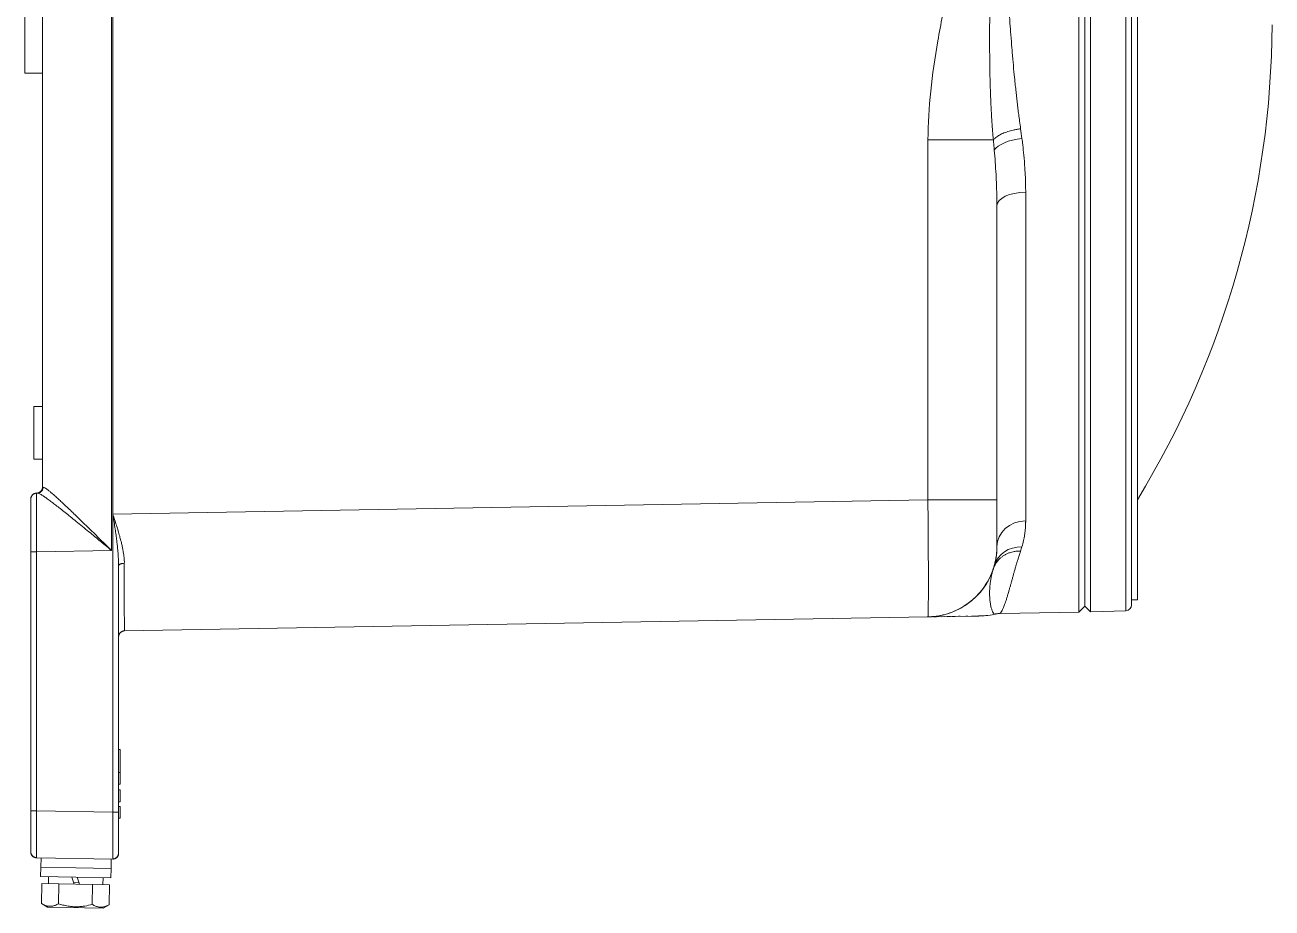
# Model space of a CAD drawing. Header units: millimetres. Extents: x -728 to 992, y -670 to 797.
# Drawn here: x 203.5 to 416.5, y -185.6 to -34.8 of the extents above; entities that cross this region are included whole.
import ezdxf

# ---------------------------------------------------------------- set-up
doc = ezdxf.new("R2010")
doc.units = ezdxf.units.MM
doc.linetypes.add('K5LT_THIN', pattern=[0])

# ---------------------------------------------------------------- blocks, each defined once
blk = doc.blocks.new('U4')
at = {"color": 7, "linetype": 'K5LT_THIN', "lineweight": 18}
for p, q in [((218.52, -169.25), (218.52, 162.25)), ((385.52, -135), (385.52, 135)), ((391.54, 134.84), (391.54, -134.84)), ((384.52, -134.05), (384.52, 134.05)), ((392.52, 133.84), (392.52, -133.84)), ((393.52, 132.97), (393.52, -132.97)), ((218.31, -124.53), (218.31, 124.53)), ((206.52, -113.75), (206.52, 113.75)), ((203.52, -43), (203.52, 43)), ((383.52, -135.07), (383.52, 0)), ((206.52, -43), (203.52, -43)), ((357.73, -54.42), (368.91, -54.42)), ((357.73, -115.89), (357.73, -54.42)), ((374.43, -119.47), (374.43, -63.35)), ((369.52, -115.89), (369.52, -65.69)), ((206.52, -99.97), (205.02, -99.97)), ((205.02, -108.97), (205.02, -99.97)), ((206.52, -108.97), (205.02, -108.97)), ((205.66, -114.75), (205.5, -114.75)), ((205.53, -114.75), (205.66, -114.75)), ((205.53, -114.75), (205.53, -114.75)), ((205.53, -114.75), (205.54, -114.75)), ((206.63, -113.75), (206.52, -113.75)), ((206.52, -113.75), (206.52, -113.75)), ((204.52, -124.75), (204.52, -115.75)), ((204.52, -115.75), (204.52, -124.75)), ((204.52, -124.75), (204.52, -115.75)), ((204.52, -115.75), (204.52, -124.75)), ((204.52, -124.75), (204.52, -115.75)), ((204.52, -124.75), (204.52, -115.75)), ((204.52, -115.75), (204.52, -115.75)), ((204.52, -115.75), (204.52, -115.75)), ((357.73, -115.89), (218.53, -118.32)), ((369.52, -115.89), (357.73, -115.89)), ((369.52, -123.89), (369.52, -115.89)), ((369.52, -115.89), (369.52, -123.89)), ((218.53, -169.25), (218.53, -118.32)), ((205.5, -124.75), (204.52, -124.75)), ((204.52, -169.02), (204.52, -124.75)), ((218.31, -124.53), (205.5, -124.75)), ((205.5, -169.02), (205.5, -124.75)), ((219.52, -139.28), (219.52, -127.15)), ((219.52, -127.15), (219.52, -127.21)), ((219.52, -127.21), (219.52, -127.21)), ((368.91, -127.66), (368.93, -127.59)), ((369.07, -127.15), (369.07, -127.15)), ((383.52, -135.07), (384.52, -134.03)), ((385.52, -135), (384.52, -134.05)), ((393.52, -132.97), (392.52, -133)), ((357.73, -135.89), (220.5, -138.28)), ((357.84, -135.88), (357.73, -135.89)), ((357.73, -135.89), (357.73, -135.89)), ((357.74, -135.89), (357.74, -135.89)), ((365.98, -135.74), (357.83, -135.88)), ((357.84, -135.88), (358.08, -135.88)), ((358.27, -135.88), (358.27, -135.88)), ((358.7, -135.87), (359.19, -135.86)), ((359.42, -135.86), (359.42, -135.86)), ((360.04, -135.85), (360.65, -135.83)), ((361.03, -135.83), (361.57, -135.82)), ((361.81, -135.81), (362.37, -135.8)), ((362.93, -135.79), (363.23, -135.79)), ((364.19, -135.77), (364.53, -135.77)), ((365.18, -135.76), (365.98, -135.74)), ((366.12, -135.74), (365.96, -135.74)), ((383.52, -135.07), (370.05, -135.3)), ((391.54, -134.84), (385.52, -135)), ((220.5, -138.28), (220.5, -138.28)), ((219.52, -139.28), (219.52, -139.25)), ((219.52, -139.28), (219.52, -139.25)), ((219.52, -169.25), (219.52, -139.28)), ((219.52, -158.56), (219.77, -158.56)), ((219.77, -158.56), (219.77, -162.45)), ((204.52, -176.02), (204.52, -162.03)), ((219.52, -176.25), (219.52, -162.25)), ((219.52, -162.45), (219.77, -162.45)), ((219.77, -162.45), (219.77, -164.45)), ((219.52, -164.45), (219.77, -164.45)), ((219.52, -165.45), (219.77, -165.45)), ((219.77, -165.45), (219.77, -167.45)), ((219.52, -167.45), (219.77, -167.45)), ((219.52, -168.25), (219.77, -168.25)), ((219.77, -168.25), (219.77, -170.25)), ((204.52, -169.02), (205.5, -169.02)), ((204.52, -176.02), (204.52, -169.02)), ((204.52, -176.02), (204.52, -169.02)), ((204.52, -169.02), (204.52, -169.02)), ((204.52, -169.02), (204.52, -176.02)), ((204.52, -176.02), (204.52, -169.02)), ((204.52, -169.02), (204.52, -169.02)), ((204.52, -169.02), (204.52, -176.02)), ((218.52, -169.25), (205.5, -169.02)), ((218.52, -177.25), (218.52, -169.25)), ((218.53, -169.25), (218.52, -169.25)), ((219.52, -169.25), (218.53, -169.25)), ((219.52, -169.25), (219.52, -176.25)), ((219.52, -176.25), (219.52, -169.25)), ((219.52, -169.25), (219.52, -170.25)), ((219.52, -170.25), (219.77, -170.25)), ((219.52, -170.25), (219.52, -176.25)), ((219.52, -170.25), (219.52, -176.25)), ((219.52, -170.25), (219.52, -176.25)), ((204.52, -176.03), (204.52, -176.02)), ((204.52, -176.02), (204.52, -176.02)), ((204.52, -176.02), (204.52, -176.02)), ((204.52, -176.02), (204.52, -176.02)), ((219.52, -176.26), (219.52, -176.25)), ((219.52, -176.25), (219.52, -176.25)), ((218.52, -177.25), (205.5, -177.02)), ((205.5, -177.02), (205.5, -177.02)), ((205.5, -177.02), (205.5, -177.02)), ((205.5, -177.02), (205.5, -177.02)), ((206.2, -180.24), (206.23, -178.64)), ((206.23, -178.64), (206.26, -177.04)), ((206.23, -178.64), (212.23, -178.74)), ((206.23, -178.64), (212.23, -178.74)), ((212.23, -178.74), (218.23, -178.85)), ((212.23, -178.74), (218.23, -178.85)), ((218.2, -180.44), (218.23, -178.85)), ((218.23, -178.85), (218.26, -177.25)), ((218.53, -177.25), (218.52, -177.25)), ((218.53, -177.25), (218.54, -177.25)), ((218.53, -177.25), (218.54, -177.25)), ((218.53, -177.25), (218.54, -177.25)), ((218.54, -177.25), (218.54, -177.25)), ((218.54, -177.25), (218.54, -177.25)), ((218.54, -177.25), (218.54, -177.25)), ((206.2, -180.24), (212.2, -180.34)), ((207.53, -181.46), (207.55, -180.26)), ((211.54, -180.33), (211.95, -181.54)), ((212.2, -180.34), (218.2, -180.44)), ((212.43, -180.34), (212.85, -181.55)), ((216.83, -181.62), (216.85, -180.42)), ((206.41, -181.44), (206.35, -184.85)), ((209.29, -181.49), (206.41, -181.44)), ((209.29, -181.49), (209.23, -184.9)), ((215.07, -181.59), (209.29, -181.49)), ((211.87, -181.28), (212.76, -181.3)), ((215.07, -181.59), (215.01, -185)), ((217.95, -181.64), (215.07, -181.59)), ((217.95, -181.64), (217.89, -185.05)), ((206.35, -184.85), (207.36, -185.46)), ((217.89, -185.05), (216.86, -185.62)), ((207.36, -185.46), (216.86, -185.62))]:
    blk.add_line(p, q, dxfattribs=at)
for centre, radius, start, end in [((259.51, -34.07), 157, 328.5984, 359.7444), ((205.52, -115.75), 1, 91, 180), ((205.52, -113.75), 1, 271, 0), ((205.52, -113.75), 1, 271, 279.837), ((357.52, -123.89), 12, 341.676, 0), ((357.52, -123.89), 12, 271, 341.6409), ((357.52, -123.89), 12, 320.3442, 341.6404), ((357.52, -123.89), 12, 341.7106, 344.2291), ((357.52, -123.89), 12, 341.6755, 341.7106), ((357.52, -123.89), 12, 341.6409, 341.676), ((357.52, -123.89), 12, 341.6404, 341.6755), ((357.52, -123.89), 12, 344.9963, 348.4639), ((391.52, -133.84), 1, 271.5, 0), ((220.52, -139.28), 1, 91, 180), ((205.52, -176.02), 1, 180, 268.879), ((218.52, -176.25), 1, 271.121, 0), ((205.52, -176.02), 1, 268.935, 269), ((205.52, -176.02), 1, 268.879, 268.935), ((218.52, -176.25), 1, 271, 271.065), ((218.52, -176.25), 1, 271.065, 271.0885), ((218.52, -176.25), 1, 271.0885, 271.121)]:
    blk.add_arc(centre, radius, start, end, dxfattribs=at)
for centre, major_axis, ratio, start_param, end_param in [((373.88, -56.15), (-4.96, -0.62), 0.399621, 4.680416, 5.982165), ((374.52, -65.69), (-5, 0), 0.468479, 4.729842, 6.283185), ((374.52, -123.89), (-5, 0), 0.883475, 4.729842, 6.283185), ((373.88, -128.51), (-4.81, 1.36), 0.909706, 4.981437, 6.283185)]:
    blk.add_ellipse(centre, major_axis=major_axis, ratio=ratio, start_param=start_param, end_param=end_param, dxfattribs=at)
for points, knots in [([(357.73, -54.42), (357.82, -51.65), (357.92, -48.89), (358.49, -43.25), (358.93, -40.39), (359.92, -34.63), (360.52, -31.71), (361.77, -25.85), (362.49, -22.9), (363.84, -16.96), (364.65, -13.98), (365.85, -7.34), (366.22, -3.67), (366.58, 0)], [0, 0, 0, 0, 0.160716, 0.160716, 0.321432, 0.321432, 0.482149, 0.482149, 0.642865, 0.642865, 0.803581, 0.803581, 1, 1, 1, 1]), ([(368.91, -54.42), (368.88, -54.09), (368.82, -53.45), (368.75, -52.52), (368.69, -51.67), (368.63, -50.77), (368.56, -49.69), (368.5, -48.43), (368.44, -47.12), (368.4, -45.8), (368.35, -44.28), (368.31, -42.44), (368.29, -40.41), (368.27, -38.45), (368.27, -36.6), (368.28, -34.71), (368.3, -32.5), (368.33, -30.11), (368.37, -27.71), (368.42, -25.6), (368.47, -23.61), (368.52, -21.61), (368.58, -19.56), (368.63, -17.72), (368.69, -16.1), (368.73, -14.66), (368.78, -13.23), (368.82, -11.93), (368.86, -10.62), (368.9, -9.28), (368.94, -7.89), (368.97, -6.66), (368.99, -5.62), (369.01, -4.71), (369.03, -3.77), (369.04, -2.79), (369.04, -1.81), (369.05, -0.87), (369.05, -0.28), (369.05, 0)], [0, 0, 0, 0, 0.019555, 0.036849, 0.052313, 0.067287, 0.087126, 0.111783, 0.13594, 0.158335, 0.18396, 0.219694, 0.260327, 0.296995, 0.328621, 0.362464, 0.401655, 0.450458, 0.494669, 0.533917, 0.566552, 0.604328, 0.644425, 0.679268, 0.705643, 0.732646, 0.757683, 0.782536, 0.803256, 0.829362, 0.856531, 0.88084, 0.897573, 0.9143, 0.931345, 0.94957, 0.967978, 0.984764, 1, 1, 1, 1]), ([(373.57, -52.53), (373.51, -52.09), (373.4, -51.28), (373.25, -50.14), (373.11, -49.08), (372.99, -48.04), (372.87, -46.99), (372.75, -45.91), (372.62, -44.68), (372.46, -43.07), (372.27, -41.03), (372.08, -38.76), (371.91, -36.56), (371.73, -34.24), (371.55, -31.73), (371.37, -29.03), (371.21, -26.46), (371.05, -24.01), (370.91, -21.6), (370.78, -19.2), (370.66, -17.03), (370.57, -15.13), (370.49, -13.52), (370.42, -12.08), (370.36, -10.81), (370.31, -9.59), (370.26, -8.44), (370.22, -7.38), (370.19, -6.4), (370.17, -5.47), (370.14, -4.5), (370.12, -3.45), (370.1, -2.3), (370.09, -1.13), (370.09, -0.36), (370.08, 0)], [0, 0, 0, 0, 0.0268623, 0.0506076, 0.0712358, 0.0916497, 0.1125486, 0.1339326, 0.1553192, 0.1848244, 0.2295726, 0.2753475, 0.3184985, 0.3575974, 0.4091067, 0.4627322, 0.5116931, 0.5545284, 0.6011816, 0.6470307, 0.6890103, 0.7219646, 0.752512, 0.7767971, 0.8004664, 0.8226803, 0.8448806, 0.8648801, 0.8823244, 0.8996379, 0.9168209, 0.9364173, 0.9582755, 0.9802237, 0.9999966, 0.9999966, 0.9999966, 0.9999966]), ([(373.57, -52.53), (373.34, -52.55), (372.92, -52.62), (372.34, -52.73), (371.83, -52.86), (371.36, -52.99), (370.92, -53.14), (370.51, -53.31), (370.14, -53.48), (369.8, -53.67), (369.48, -53.87), (369.22, -54.07), (369.03, -54.26), (368.94, -54.37), (368.91, -54.42)], [0, 0, 0, 0, 0.108268, 0.202551, 0.284424, 0.366753, 0.449266, 0.530401, 0.611203, 0.692721, 0.773855, 0.867471, 0.94249, 1, 1, 1, 1]), ([(374.43, -63.35), (374.43, -63.1), (374.43, -62.58), (374.41, -61.71), (374.37, -60.58), (374.28, -58.98), (374.13, -57.15), (373.96, -55.47), (373.84, -54.52), (373.79, -54.15)], [0, 0, 0, 0, 0.084344, 0.170956, 0.285512, 0.455654, 0.691649, 0.879894, 1, 1, 1, 1]), ([(369.52, -65.69), (369.52, -64.75), (369.49, -62.97), (369.38, -60.47), (369.24, -58.23), (369.13, -56.83), (369.07, -56.15)], [0, 0, 0, 0, 0.299289, 0.564533, 0.786755, 1, 1, 1, 1]), ([(205.5, -114.75), (205.5, -114.75), (205.5, -114.75), (205.5, -114.75), (205.49, -114.75), (205.48, -114.75), (205.48, -114.75), (205.47, -114.75), (205.46, -114.75), (205.43, -114.75), (205.42, -114.75), (205.39, -114.76), (205.37, -114.76), (205.34, -114.77), (205.32, -114.77), (205.26, -114.78), (205.22, -114.79), (205.13, -114.83), (205.09, -114.84), (205.01, -114.89), (204.97, -114.91), (204.89, -114.97), (204.86, -115), (204.79, -115.06), (204.76, -115.1), (204.7, -115.17), (204.67, -115.21), (204.62, -115.3), (204.6, -115.34), (204.57, -115.43), (204.56, -115.47), (204.53, -115.56), (204.53, -115.6), (204.52, -115.68), (204.52, -115.72), (204.52, -115.75), (204.52, -115.75), (204.52, -115.75)], [0.000061, 0.000061, 0.000061, 0.000061, 0.004, 0.004, 0.09452, 0.09452, 0.189163, 0.189163, 0.378449, 0.378449, 0.757021, 0.757021, 1.113237, 1.113237, 1.514165, 1.514165, 2.561363, 2.561363, 3.629509, 3.629509, 4.713344, 4.713344, 5.807255, 5.807255, 6.905288, 6.905288, 8.001315, 8.001315, 9.089211, 9.089211, 10.163043, 10.163043, 11.217232, 11.217232, 11.999866, 11.999866, 11.999996, 11.999996, 11.999996, 11.999996]), ([(205.36, -114.76), (205.34, -114.77), (205.32, -114.77), (205.26, -114.78), (205.22, -114.8), (205.13, -114.83), (205.09, -114.85), (205.01, -114.89), (204.97, -114.91), (204.89, -114.97), (204.86, -115), (204.79, -115.07), (204.76, -115.1), (204.7, -115.18), (204.67, -115.21), (204.62, -115.3), (204.6, -115.34), (204.57, -115.43), (204.56, -115.47), (204.53, -115.56), (204.53, -115.6), (204.52, -115.68), (204.52, -115.72), (204.52, -115.75)], [1.113241, 1.113241, 1.113241, 1.113241, 1.518737, 1.518737, 2.566031, 2.566031, 3.634253, 3.634253, 4.718141, 4.718141, 5.81208, 5.81208, 6.910114, 6.910114, 8.006113, 8.006113, 9.093954, 9.093954, 10.167704, 10.167704, 11.221784, 11.221784, 12, 12, 12, 12]), ([(205.5, -114.75), (205.46, -114.75), (205.41, -114.75), (205.36, -114.76), (205.36, -114.76), (205.36, -114.76)], [0.000065, 0.000065, 0.000065, 0.000065, 1.020164, 1.020164, 1.113212, 1.113212, 1.113212, 1.113212]), ([(205.5, -114.75), (205.46, -114.75), (205.41, -114.75), (205.36, -114.76), (205.36, -114.76), (205.36, -114.76)], [0.000065, 0.000065, 0.000065, 0.000065, 1.020159, 1.020159, 1.113207, 1.113207, 1.113207, 1.113207]), ([(206.52, -113.75), (206.52, -113.76), (206.52, -113.78), (206.51, -113.82), (206.51, -113.85), (206.5, -113.93), (206.49, -113.97), (206.47, -114.06), (206.46, -114.1), (206.42, -114.18), (206.4, -114.23), (206.35, -114.31), (206.32, -114.34), (206.26, -114.42), (206.23, -114.45), (206.16, -114.52), (206.12, -114.55), (206.05, -114.6), (206.01, -114.62), (205.93, -114.66), (205.9, -114.67), (205.85, -114.69), (205.84, -114.7), (205.83, -114.7), (205.82, -114.7), (205.78, -114.71), (205.74, -114.73), (205.68, -114.74), (205.65, -114.74), (205.61, -114.75), (205.59, -114.75), (205.56, -114.75), (205.55, -114.75), (205.54, -114.75), (205.54, -114.75), (205.53, -114.75), (205.53, -114.75), (205.53, -114.75)], [0, 0, 0, 0, 0.733973, 0.733973, 2.295005, 2.295005, 4.620853, 4.620853, 6.997834, 6.997834, 9.415664, 9.415664, 11.862309, 11.862309, 14.324809, 14.324809, 16.789618, 16.789618, 19.243014, 19.243014, 21.206983, 21.206983, 21.671514, 21.671514, 21.96337, 21.96337, 24.062282, 24.062282, 25.315594, 25.315594, 26.402671, 26.402671, 26.918623, 26.918623, 26.994604, 26.994604, 27, 27, 27, 27]), ([(205.53, -114.75), (205.57, -114.75), (205.61, -114.74), (205.65, -114.74), (205.66, -114.74), (205.71, -114.73), (205.75, -114.72), (205.8, -114.71), (205.81, -114.71), (205.82, -114.7)], [0.000022, 0.000022, 0.000022, 0.000022, 0.933252, 0.933252, 1.105078, 1.105078, 2.224991, 2.224991, 2.424434, 2.424434, 2.424434, 2.424434]), ([(205.54, -114.75), (205.54, -114.75), (205.54, -114.75), (205.54, -114.75), (205.54, -114.75), (205.54, -114.75), (205.55, -114.75), (205.55, -114.75), (205.55, -114.75), (205.57, -114.75), (205.57, -114.75), (205.6, -114.75), (205.61, -114.74), (205.63, -114.74), (205.63, -114.74), (205.64, -114.74), (205.64, -114.74), (205.66, -114.74), (205.67, -114.74), (205.7, -114.73), (205.72, -114.73), (205.74, -114.73), (205.74, -114.72), (205.79, -114.71), (205.82, -114.7), (205.86, -114.69), (205.86, -114.69), (205.9, -114.67), (205.94, -114.65), (206.03, -114.61), (206.07, -114.59), (206.14, -114.53), (206.18, -114.5), (206.25, -114.44), (206.28, -114.4), (206.34, -114.33), (206.36, -114.29), (206.41, -114.2), (206.43, -114.16), (206.46, -114.07), (206.48, -114.03), (206.5, -113.94), (206.51, -113.9), (206.52, -113.82), (206.52, -113.78), (206.52, -113.75), (206.52, -113.75), (206.52, -113.75)], [0.004, 0.004, 0.004, 0.004, 0.028188, 0.028188, 0.06014, 0.06014, 0.094506, 0.094506, 0.189051, 0.189051, 0.378142, 0.378142, 0.746854, 0.746854, 0.756324, 0.756324, 0.86168, 0.86168, 1.191434, 1.191434, 1.512688, 1.512688, 1.675533, 1.675533, 2.559807, 2.559807, 2.572825, 2.572825, 3.627914, 3.627914, 4.71175, 4.71175, 5.805692, 5.805692, 6.903774, 6.903774, 7.999854, 7.999854, 9.087794, 9.087794, 10.161647, 10.161647, 11.21583, 11.21583, 11.999756, 11.999756, 11.999997, 11.999997, 11.999997, 11.999997]), ([(206.52, -113.75), (206.52, -113.76), (206.52, -113.78), (206.51, -113.82), (206.51, -113.85), (206.5, -113.93), (206.49, -113.97), (206.47, -114.06), (206.46, -114.1), (206.42, -114.18), (206.4, -114.23), (206.35, -114.31), (206.32, -114.34), (206.26, -114.42), (206.23, -114.45), (206.16, -114.52), (206.12, -114.55), (206.05, -114.6), (206.01, -114.62), (205.93, -114.66), (205.9, -114.67), (205.85, -114.69), (205.84, -114.7), (205.83, -114.7), (205.82, -114.7), (205.78, -114.71), (205.74, -114.73), (205.68, -114.74), (205.65, -114.74), (205.63, -114.74)], [0, 0, 0, 0, 0.733975, 0.733975, 2.295005, 2.295005, 4.620854, 4.620854, 6.997835, 6.997835, 9.415665, 9.415665, 11.86231, 11.86231, 14.32481, 14.32481, 16.78962, 16.78962, 19.243016, 19.243016, 21.206986, 21.206986, 21.671516, 21.671516, 21.963371, 21.963371, 24.062285, 24.062285, 25.315596, 25.315596, 25.315596, 25.315596]), ([(205.66, -114.75), (205.72, -114.75), (205.85, -114.73), (206.02, -114.68), (206.17, -114.6), (206.3, -114.5), (206.41, -114.38), (206.51, -114.24), (206.58, -114.09), (206.62, -113.92), (206.63, -113.81), (206.63, -113.75)], [0, 0, 0, 0, 0.131994, 0.246982, 0.349448, 0.454744, 0.56294, 0.670541, 0.775668, 0.885818, 1, 1, 1, 1]), ([(205.66, -114.75), (205.71, -114.75), (205.85, -114.78), (206.12, -114.91), (206.43, -115.1), (206.83, -115.35), (207.34, -115.71), (207.95, -116.16), (208.63, -116.68), (209.36, -117.25), (210.17, -117.89), (211.05, -118.6), (212.03, -119.38), (213.07, -120.23), (214.14, -121.11), (215.2, -121.97), (216.22, -122.82), (217.25, -123.66), (217.95, -124.23), (218.31, -124.53)], [0, 0, 0, 0, 0.05268, 0.098225, 0.137236, 0.18339, 0.236476, 0.293829, 0.349618, 0.405569, 0.465089, 0.528153, 0.594944, 0.665127, 0.73662, 0.804803, 0.868666, 0.932756, 1, 1, 1, 1]), ([(206.63, -113.75), (206.68, -113.74), (206.8, -113.79), (207.05, -113.93), (207.34, -114.13), (207.69, -114.4), (208.13, -114.77), (208.63, -115.21), (209.2, -115.73), (209.83, -116.31), (210.53, -116.97), (211.28, -117.68), (212.11, -118.48), (213, -119.34), (213.97, -120.28), (214.94, -121.23), (215.91, -122.18), (216.8, -123.05), (217.6, -123.83), (218.08, -124.31), (218.31, -124.53)], [0, 0, 0, 0, 0.052829, 0.098529, 0.137566, 0.183242, 0.23054, 0.282485, 0.33369, 0.388777, 0.444958, 0.504215, 0.565223, 0.631944, 0.699931, 0.771039, 0.836544, 0.901057, 0.95419, 1, 1, 1, 1]), ([(219.52, -127.15), (219.52, -127), (219.51, -126.72), (219.5, -126.31), (219.48, -125.91), (219.45, -125.45), (219.41, -124.9), (219.35, -124.26), (219.28, -123.55), (219.18, -122.77), (219.07, -121.87), (218.92, -120.82), (218.74, -119.62), (218.6, -118.76), (218.53, -118.32)], [0, 0, 0, 0, 0.051828, 0.098088, 0.140183, 0.191852, 0.254058, 0.328923, 0.408396, 0.494154, 0.594338, 0.711853, 0.850962, 1, 1, 1, 1]), ([(220.49, -126.73), (220.5, -126.56), (220.48, -126.24), (220.45, -125.76), (220.39, -125.28), (220.31, -124.75), (220.2, -124.16), (220.07, -123.52), (219.9, -122.83), (219.69, -122.06), (219.44, -121.17), (219.15, -120.23), (218.84, -119.26), (218.64, -118.63), (218.53, -118.32)], [0, 0, 0, 0, 0.061683, 0.116592, 0.171904, 0.235298, 0.307131, 0.384459, 0.462321, 0.555136, 0.657334, 0.77646, 0.890236, 1, 1, 1, 1]), ([(373.79, -123.93), (373.89, -123.57), (374.07, -122.9), (374.24, -121.95), (374.34, -121.17), (374.4, -120.56), (374.42, -120.11), (374.43, -119.81), (374.43, -119.61), (374.43, -119.51), (374.43, -119.47)], [0, 0, 0, 0, 0.259776, 0.482105, 0.65078, 0.785114, 0.874668, 0.936489, 0.974787, 1, 1, 1, 1]), ([(357.73, -135.89), (357.73, -135.89), (357.74, -135.89), (357.79, -135.88), (357.83, -135.88), (357.93, -135.88), (357.98, -135.88), (358.06, -135.88), (358.07, -135.87), (358.13, -135.87), (358.18, -135.87), (358.23, -135.87), (358.24, -135.87), (358.29, -135.86), (358.33, -135.86), (358.39, -135.86), (358.42, -135.85), (358.64, -135.83), (358.83, -135.82), (359.45, -135.74), (359.88, -135.66), (360.83, -135.43), (361.35, -135.27), (362.37, -134.88), (362.87, -134.64), (363.85, -134.1), (364.32, -133.79), (365.22, -133.11), (365.65, -132.73), (366.45, -131.92), (366.82, -131.49), (367.4, -130.71), (367.62, -130.36), (367.92, -129.88), (367.99, -129.74), (368.34, -129.11), (368.57, -128.59), (368.96, -127.55), (369.12, -127.02), (369.25, -126.41), (369.27, -126.35), (369.28, -126.24), (369.3, -126.19), (369.36, -125.77), (369.41, -125.39), (369.47, -125), (369.47, -125), (369.47, -124.95), (369.47, -124.91), (369.49, -124.76), (369.49, -124.65), (369.51, -124.4), (369.51, -124.26), (369.52, -124.05), (369.52, -123.98), (369.52, -123.91), (369.52, -123.9), (369.52, -123.89)], [0.003178, 0.003178, 0.003178, 0.003178, 0.009535, 0.009535, 0.107266, 0.107266, 0.220888, 0.220888, 0.2572, 0.2572, 0.349095, 0.349095, 0.367588, 0.367588, 0.448133, 0.448133, 0.511404, 0.511404, 0.902623, 0.902623, 1.811603, 1.811603, 2.949193, 2.949193, 4.108776, 4.108776, 5.284529, 5.284529, 6.470275, 6.470275, 7.65949, 7.65949, 8.51436, 8.51436, 8.845488, 8.845488, 10.021623, 10.021623, 11.181485, 11.181485, 11.314428, 11.314428, 11.414122, 11.414122, 12.219607, 12.219607, 12.222555, 12.222555, 12.319199, 12.319199, 12.542943, 12.542943, 12.840493, 12.840493, 12.979079, 12.979079, 13, 13, 13, 13]), ([(373.56, -124.64), (373.34, -124.63), (372.91, -124.64), (372.33, -124.73), (371.81, -124.87), (371.34, -125.05), (370.9, -125.27), (370.49, -125.53), (370.12, -125.83), (369.78, -126.16), (369.47, -126.55), (369.21, -126.95), (369.03, -127.34), (368.94, -127.57), (368.91, -127.67)], [0, 0, 0, 0, 0.108692, 0.204974, 0.287771, 0.371129, 0.45295, 0.53435, 0.61509, 0.69647, 0.777276, 0.870588, 0.944438, 1, 1, 1, 1]), ([(369.5, -124.54), (369.5, -124.54), (369.5, -124.54), (369.49, -124.62), (369.49, -124.71), (369.48, -124.86), (369.47, -124.93), (369.47, -125), (369.47, -125), (369.47, -125), (369.47, -125), (369.47, -125)], [23.212452, 23.212452, 23.212452, 23.212452, 23.214068, 23.214068, 32.476769, 32.476769, 40.015213, 40.015213, 40.175674, 40.175674, 40.330058, 40.330058, 40.330058, 40.330058]), ([(369.52, -123.89), (369.52, -123.89), (369.52, -123.89), (369.52, -123.89), (369.52, -123.89), (369.52, -123.9), (369.52, -123.91), (369.52, -123.92), (369.52, -123.92), (369.52, -123.93), (369.52, -123.94), (369.52, -123.98), (369.52, -124), (369.52, -124.05), (369.52, -124.08), (369.51, -124.11), (369.51, -124.12), (369.51, -124.12)], [0.046614, 0.046614, 0.046614, 0.046614, 0.139841, 0.139841, 0.197989, 0.197989, 1.031127, 1.031127, 1.130794, 1.130794, 2.354816, 2.354816, 4.802858, 4.802858, 8.091701, 8.091701, 8.139002, 8.139002, 8.139002, 8.139002]), ([(370.08, -135.3), (370.08, -135.3), (370.09, -135.3), (370.11, -135.27), (370.15, -135.22), (370.2, -135.14), (370.26, -135.05), (370.33, -134.93), (370.41, -134.78), (370.5, -134.6), (370.59, -134.38), (370.71, -134.11), (370.84, -133.76), (371, -133.32), (371.17, -132.79), (371.35, -132.2), (371.53, -131.61), (371.69, -131.02), (371.85, -130.46), (372, -129.9), (372.15, -129.35), (372.3, -128.82), (372.45, -128.27), (372.61, -127.72), (372.77, -127.16), (372.91, -126.69), (373.03, -126.29), (373.13, -125.95), (373.25, -125.59), (373.36, -125.24), (373.47, -124.92), (373.54, -124.72), (373.56, -124.64)], [0.5000322, 0.5000322, 0.5000322, 0.5000322, 0.5132913, 0.5285984, 0.5450203, 0.5606857, 0.5769276, 0.5928364, 0.609389, 0.6265187, 0.6445191, 0.6639863, 0.6873968, 0.7118032, 0.74053, 0.7670479, 0.7928003, 0.8142726, 0.8345822, 0.853311, 0.8709082, 0.8880016, 0.9031337, 0.9201038, 0.9348915, 0.9487451, 0.9579514, 0.9664784, 0.9756138, 0.9853574, 0.9938088, 1, 1, 1, 1]), ([(220.49, -126.73), (220.43, -126.73), (220.3, -126.74), (220.13, -126.76), (219.98, -126.8), (219.85, -126.84), (219.73, -126.89), (219.64, -126.95), (219.57, -127.01), (219.53, -127.08), (219.52, -127.13), (219.52, -127.15)], [0, 0, 0, 0, 0.132425, 0.247809, 0.35065, 0.456319, 0.565028, 0.672845, 0.778521, 0.887761, 1, 1, 1, 1]), ([(369.05, -135.43), (369.05, -135.43), (369.05, -135.42), (369.02, -135.39), (368.98, -135.34), (368.94, -135.27), (368.88, -135.19), (368.82, -135.08), (368.76, -134.95), (368.69, -134.78), (368.62, -134.58), (368.54, -134.32), (368.47, -134), (368.4, -133.64), (368.35, -133.27), (368.31, -132.87), (368.29, -132.47), (368.27, -132.1), (368.27, -131.75), (368.28, -131.39), (368.29, -131), (368.32, -130.58), (368.37, -130.15), (368.42, -129.74), (368.48, -129.38), (368.54, -129.05), (368.6, -128.75), (368.68, -128.44), (368.76, -128.15), (368.83, -127.9), (368.88, -127.74), (368.91, -127.67)], [0.500325, 0.500325, 0.500325, 0.500325, 0.5184516, 0.5381325, 0.5563558, 0.5717302, 0.5888735, 0.6068247, 0.6255838, 0.6435797, 0.6642387, 0.689057, 0.7152953, 0.7401916, 0.7634004, 0.7866496, 0.8084759, 0.8272032, 0.8429072, 0.8587157, 0.8759942, 0.8938912, 0.911906, 0.92706, 0.9403361, 0.9516049, 0.962614, 0.9732319, 0.9841919, 0.9931146, 1, 1, 1, 1]), ([(369.06, -127.16), (369.06, -127.18), (369.05, -127.19), (369.04, -127.23), (369.04, -127.24), (369.03, -127.28), (369.02, -127.29), (369.01, -127.34), (369, -127.38), (368.99, -127.41)], [0, 0, 0, 0, 1, 1, 2, 2, 3, 3, 5, 5, 5, 5]), ([(368.99, -127.41), (368.99, -127.39), (369, -127.37), (369.03, -127.29), (369.04, -127.22), (369.06, -127.16)], [6.064621, 6.064621, 6.064621, 6.064621, 7.449769, 7.449769, 12, 12, 12, 12]), ([(369.3, -126.15), (369.3, -126.15), (369.3, -126.15), (369.3, -126.17), (369.3, -126.18), (369.26, -126.36), (369.22, -126.53), (369.16, -126.78), (369.14, -126.87), (369.1, -127.01), (369.09, -127.07), (369.07, -127.13)], [83.081241, 83.081241, 83.081241, 83.081241, 83.493379, 83.493379, 84.79567, 84.79567, 104.49274, 104.49274, 115.20136, 115.20136, 122, 122, 122, 122]), ([(369.12, -126.96), (369.18, -126.7), (369.24, -126.45), (369.29, -126.2), (369.29, -126.19), (369.29, -126.19)], [10.0010834, 10.0010834, 10.0010834, 10.0010834, 10.5028282, 10.5028282, 10.5071511, 10.5071511, 10.5071511, 10.5071511]), ([(367.86, -129.97), (367.72, -130.2), (367.57, -130.44), (367.21, -130.97), (366.99, -131.26), (366.76, -131.55)], [6.483526, 6.483526, 6.483526, 6.483526, 8, 8, 9.999988, 9.999988, 9.999988, 9.999988]), ([(357.74, -135.89), (357.75, -135.89), (357.77, -135.89), (357.82, -135.88), (357.86, -135.88), (357.9, -135.88), (357.9, -135.88), (357.91, -135.88)], [0.0078181, 0.0078181, 0.0078181, 0.0078181, 0.0547265, 0.0547265, 0.1563615, 0.1563615, 0.1679339, 0.1679339, 0.1679339, 0.1679339]), ([(369.06, -135.43), (368.58, -135.54), (368.13, -135.62), (367.25, -135.71), (366.74, -135.73), (366.64, -135.73), (366.63, -135.73), (366.62, -135.73), (366.62, -135.73), (366.61, -135.73), (366.61, -135.73), (366.6, -135.73), (366.6, -135.73), (366.6, -135.73), (366.6, -135.73), (366.59, -135.73), (366.59, -135.73), (366.59, -135.73), (366.59, -135.73), (366.58, -135.73), (366.57, -135.73), (366.56, -135.73), (366.55, -135.73), (366.54, -135.73), (366.53, -135.73), (366.51, -135.73), (366.5, -135.73), (366.47, -135.73), (366.44, -135.73), (366.38, -135.73), (366.35, -135.74), (366.28, -135.74), (366.23, -135.74), (366.15, -135.74), (366.12, -135.74), (366.05, -135.74), (366.02, -135.74), (365.98, -135.74), (365.98, -135.74), (365.98, -135.74)], [0.009068, 0.009068, 0.009068, 0.009068, 4.865586, 4.865586, 8.529155, 8.529155, 8.912016, 8.912016, 9.260883, 9.260883, 9.609751, 9.609751, 9.942659, 9.942659, 10.275568, 10.275568, 10.608476, 10.608476, 10.941385, 10.941385, 12.307516, 12.307516, 13.673647, 13.673647, 15.039778, 15.039778, 16.405909, 16.405909, 19.401384, 19.401384, 22.396858, 22.396858, 25.829224, 25.829224, 28.245126, 28.245126, 30.661028, 30.661028, 30.70432, 30.70432, 30.70432, 30.70432]), ([(369.05, -135.43), (369.07, -135.43), (369.09, -135.42), (369.14, -135.41), (369.17, -135.41), (369.25, -135.39), (369.31, -135.38), (369.43, -135.36), (369.5, -135.35), (369.64, -135.33), (369.71, -135.32), (369.85, -135.31), (369.92, -135.31), (370.02, -135.31), (370.05, -135.3), (370.08, -135.3)], [0, 0, 0, 0, 0.889902, 0.889902, 2.224754, 2.224754, 4.894459, 4.894459, 8.094459, 8.094459, 11.294459, 11.294459, 14.494459, 14.494459, 16, 16, 16, 16]), ([(220.5, -138.28), (220.46, -138.28), (220.41, -138.29), (220.32, -138.3), (220.28, -138.31), (220.19, -138.33), (220.15, -138.35), (220.07, -138.39), (220.03, -138.41), (219.95, -138.46), (219.91, -138.49), (219.84, -138.55), (219.8, -138.58), (219.74, -138.65), (219.71, -138.69), (219.66, -138.77), (219.64, -138.81), (219.59, -138.89), (219.58, -138.94), (219.55, -139.01), (219.55, -139.04), (219.54, -139.09), (219.53, -139.1), (219.52, -139.16), (219.52, -139.2), (219.52, -139.25), (219.52, -139.25), (219.52, -139.26), (219.52, -139.27), (219.52, -139.28)], [0.000072, 0.000072, 0.000072, 0.000072, 1.020181, 1.020181, 2.054083, 2.054083, 3.110721, 3.110721, 4.185524, 4.185524, 5.273141, 5.273141, 6.367809, 6.367809, 7.463505, 7.463505, 8.554125, 8.554125, 9.633673, 9.633673, 10.390183, 10.390183, 10.696443, 10.696443, 11.736849, 11.736849, 11.798473, 11.798473, 11.99958, 11.99958, 11.99958, 11.99958]), ([(205.5, -177.02), (205.5, -177.02), (205.49, -177.02), (205.49, -177.02), (205.49, -177.02), (205.47, -177.02), (205.47, -177.02), (205.46, -177.02), (205.46, -177.02), (205.44, -177.02), (205.43, -177.02), (205.39, -177.01), (205.36, -177.01), (205.32, -177), (205.32, -177), (205.31, -177), (205.31, -177), (205.27, -176.99), (205.23, -176.98), (205.15, -176.96), (205.11, -176.94), (205.03, -176.9), (204.99, -176.87), (204.91, -176.82), (204.87, -176.79), (204.8, -176.73), (204.77, -176.69), (204.71, -176.62), (204.68, -176.58), (204.64, -176.5), (204.61, -176.46), (204.58, -176.37), (204.57, -176.33), (204.55, -176.28), (204.55, -176.28), (204.54, -176.24), (204.53, -176.19), (204.52, -176.11), (204.52, -176.06), (204.52, -176.02)], [0.01646, 0.01646, 0.01646, 0.01646, 0.04938, 0.04938, 0.138242, 0.138242, 0.309404, 0.309404, 0.348844, 0.348844, 0.651727, 0.651727, 1.336375, 1.336375, 1.446073, 1.446073, 1.528292, 1.528292, 2.379471, 2.379471, 3.444229, 3.444229, 4.52558, 4.52558, 5.618004, 5.618004, 6.715611, 6.715611, 7.812306, 7.812306, 8.901968, 8.901968, 9.974335, 9.974335, 9.978634, 9.978634, 11.036672, 11.036672, 12, 12, 12, 12]), ([(205.5, -177.02), (205.5, -177.02), (205.5, -177.02), (205.49, -177.02), (205.49, -177.02), (205.48, -177.02), (205.47, -177.02), (205.46, -177.02), (205.46, -177.02), (205.45, -177.02), (205.44, -177.02), (205.43, -177.02), (205.43, -177.02), (205.4, -177.02), (205.37, -177.01), (205.33, -177.01), (205.32, -177), (205.28, -176.99), (205.25, -176.99), (205.17, -176.96), (205.13, -176.95), (205.05, -176.91), (205.01, -176.88), (204.93, -176.83), (204.89, -176.8), (204.82, -176.74), (204.79, -176.71), (204.73, -176.64), (204.7, -176.6), (204.65, -176.52), (204.63, -176.48), (204.6, -176.42), (204.59, -176.4), (204.57, -176.35), (204.56, -176.33), (204.56, -176.3), (204.55, -176.29), (204.54, -176.24), (204.53, -176.21), (204.52, -176.13), (204.52, -176.08), (204.52, -176.03), (204.52, -176.03), (204.52, -176.02)], [0.016453, 0.016453, 0.016453, 0.016453, 0.036018, 0.036018, 0.125338, 0.125338, 0.274688, 0.274688, 0.348805, 0.348805, 0.554637, 0.554637, 0.573389, 0.573389, 1.170789, 1.170789, 1.528251, 1.528251, 2.20934, 2.20934, 3.270165, 3.270165, 4.348431, 4.348431, 5.438702, 5.438702, 6.535148, 6.535148, 7.631705, 7.631705, 8.722253, 8.722253, 9.203232, 9.203232, 9.800805, 9.800805, 9.974317, 9.974317, 10.861682, 10.861682, 11.8991, 11.8991, 11.999984, 11.999984, 11.999984, 11.999984]), ([(205.43, -177.02), (205.42, -177.02), (205.41, -177.02), (205.37, -177.01), (205.34, -177.01), (205.27, -176.99), (205.23, -176.98), (205.19, -176.97), (205.18, -176.97), (205.15, -176.95), (205.12, -176.94), (205.08, -176.92), (205.06, -176.91), (205.01, -176.88), (204.97, -176.86), (204.89, -176.8), (204.86, -176.77), (204.79, -176.71), (204.76, -176.67), (204.7, -176.6), (204.67, -176.56), (204.62, -176.48), (204.6, -176.43), (204.59, -176.39), (204.58, -176.38), (204.57, -176.34), (204.55, -176.3), (204.53, -176.21), (204.53, -176.17), (204.52, -176.09), (204.52, -176.06), (204.52, -176.02)], [0.554653, 0.554653, 0.554653, 0.554653, 0.759143, 0.759143, 1.518387, 1.518387, 2.373244, 2.373244, 2.565679, 2.565679, 3.272636, 3.272636, 3.633898, 3.633898, 4.717782, 4.717782, 5.811717, 5.811717, 6.909748, 6.909748, 8.005746, 8.005746, 9.093591, 9.093591, 9.203932, 9.203932, 10.167349, 10.167349, 11.221442, 11.221442, 11.999999, 11.999999, 11.999999, 11.999999]), ([(218.54, -177.25), (218.54, -177.25), (218.54, -177.25), (218.55, -177.25), (218.55, -177.25), (218.57, -177.25), (218.58, -177.25), (218.59, -177.25), (218.6, -177.25), (218.61, -177.25), (218.62, -177.24), (218.67, -177.24), (218.7, -177.23), (218.77, -177.22), (218.82, -177.2), (218.89, -177.18), (218.92, -177.17), (218.96, -177.15), (218.97, -177.14), (219.03, -177.11), (219.07, -177.09), (219.14, -177.03), (219.18, -177), (219.25, -176.93), (219.28, -176.9), (219.34, -176.82), (219.36, -176.79), (219.41, -176.7), (219.43, -176.66), (219.45, -176.61), (219.45, -176.61), (219.46, -176.56), (219.48, -176.53), (219.5, -176.44), (219.51, -176.4), (219.52, -176.32), (219.52, -176.28), (219.52, -176.25)], [0.016587, 0.016587, 0.016587, 0.016587, 0.094804, 0.094804, 0.189709, 0.189709, 0.379521, 0.379521, 0.554654, 0.554654, 0.759143, 0.759143, 1.518387, 1.518387, 2.565679, 2.565679, 3.272635, 3.272635, 3.633898, 3.633898, 4.717783, 4.717783, 5.811718, 5.811718, 6.909749, 6.909749, 8.005748, 8.005748, 9.093593, 9.093593, 9.203934, 9.203934, 10.167351, 10.167351, 11.221444, 11.221444, 12, 12, 12, 12]), ([(219.48, -176.51), (219.48, -176.51), (219.48, -176.51), (219.49, -176.46), (219.5, -176.42), (219.51, -176.33), (219.52, -176.29), (219.52, -176.25)], [9.974334, 9.974334, 9.974334, 9.974334, 9.978635, 9.978635, 11.036673, 11.036673, 12, 12, 12, 12]), ([(218.54, -177.25), (218.54, -177.25), (218.54, -177.25), (218.54, -177.25), (218.55, -177.25), (218.56, -177.25), (218.57, -177.25), (218.58, -177.25), (218.58, -177.25), (218.59, -177.25), (218.61, -177.25), (218.65, -177.24), (218.68, -177.24), (218.71, -177.23), (218.72, -177.23), (218.73, -177.23)], [0.01646, 0.01646, 0.01646, 0.01646, 0.04938, 0.04938, 0.138242, 0.138242, 0.309404, 0.309404, 0.348844, 0.348844, 0.651727, 0.651727, 1.336375, 1.336375, 1.528293, 1.528293, 1.528293, 1.528293]), ([(218.54, -177.25), (218.54, -177.25), (218.54, -177.25), (218.54, -177.25), (218.55, -177.25), (218.56, -177.25), (218.56, -177.25), (218.57, -177.25), (218.58, -177.25), (218.59, -177.25), (218.6, -177.25), (218.61, -177.25)], [0.0164526, 0.0164526, 0.0164526, 0.0164526, 0.0360179, 0.0360179, 0.1253382, 0.1253382, 0.2746885, 0.2746885, 0.3488047, 0.3488047, 0.554637, 0.554637, 0.554637, 0.554637]), ([(206.35, -184.85), (206.54, -184.96), (206.81, -185.1), (207.16, -185.22), (207.37, -185.28), (207.56, -185.31), (207.73, -185.32), (207.93, -185.32), (208.14, -185.3), (208.4, -185.25), (208.76, -185.14), (209.05, -185), (209.23, -184.9)], [0, 0, 0, 0, 2.66649, 3.810425, 4.700444, 5.503844, 6.294351, 7.038845, 8.091005, 9.12096, 10.454936, 13, 13, 13, 13]), ([(209.23, -184.9), (209.49, -184.98), (209.87, -185.08), (210.43, -185.21), (210.87, -185.29), (211.29, -185.34), (211.66, -185.38), (212.01, -185.4), (212.35, -185.4), (212.72, -185.39), (213.19, -185.35), (213.97, -185.25), (214.59, -185.11), (215.01, -185)], [0, 0, 0, 0, 1.896477, 2.871604, 4.103535, 5.062016, 5.927217, 6.778532, 7.580294, 8.339144, 9.455768, 10.905857, 14, 14, 14, 14]), ([(215.01, -185), (215.2, -185.11), (215.47, -185.26), (215.82, -185.38), (216.03, -185.43), (216.22, -185.46), (216.39, -185.47), (216.59, -185.47), (216.8, -185.45), (217.06, -185.4), (217.42, -185.29), (217.71, -185.15), (217.89, -185.05)], [0, 0, 0, 0, 2.66649, 3.810425, 4.700444, 5.503844, 6.294351, 7.038845, 8.091005, 9.12096, 10.454936, 13, 13, 13, 13])]:
    blk.add_open_spline(points, degree=3, knots=knots, dxfattribs=at)
for points in [[(373.79, -54.15), (373.72, -53.61), (373.64, -53.07), (373.57, -52.53)], [(369.07, -56.15), (369.04, -55.86), (368.99, -55.29), (368.93, -54.71), (368.91, -54.42)], [(373.56, -124.64), (373.64, -124.4), (373.71, -124.17), (373.79, -123.93)], [(369.11, -126.99), (369.17, -126.73), (369.24, -126.46), (369.29, -126.19)], [(369.05, -135.43), (369.05, -135.43), (369.05, -135.43), (369.05, -135.43)], [(369.05, -135.43), (369.05, -135.43), (369.05, -135.43), (369.05, -135.43)]]:
    blk.add_open_spline(points, degree=3, dxfattribs=at)
for points, weights in [([(205.5, -124.75), (205.49, -118.89), (205.49, -114.75), (205.5, -114.75)], [1, 0.804837763257, 0.804809644435, 0.999915643532]), ([(357.73, -115.89), (357.85, -127.6), (357.85, -135.88), (357.73, -135.89)], [1, 0.804837764781, 0.804809644435, 0.999915638963]), ([(220.5, -138.28), (220.49, -138.28), (220.49, -133.98), (220.49, -126.73)], [0.99991198527, 0.895599576381, 0.895628914625, 1]), ([(205.5, -177.02), (205.49, -177.02), (205.49, -173.71), (205.5, -169.02)], [0.99984464931, 0.804809654128, 0.804861437691, 1]), ([(218.53, -169.25), (218.54, -173.94), (218.54, -177.25), (218.53, -177.25)], [1, 0.804837743691, 0.804809644429, 0.999915702213])]:
    blk.add_rational_spline(points, weights, degree=3, dxfattribs=at)
blk = doc.blocks.new('U0')
blk.add_blockref('U4', (0, 0))

msp = doc.modelspace()

# ---------------------------------------------------------------- block references
msp.add_blockref('U0', (0, 0))

doc.saveas('drawing.dxf')
